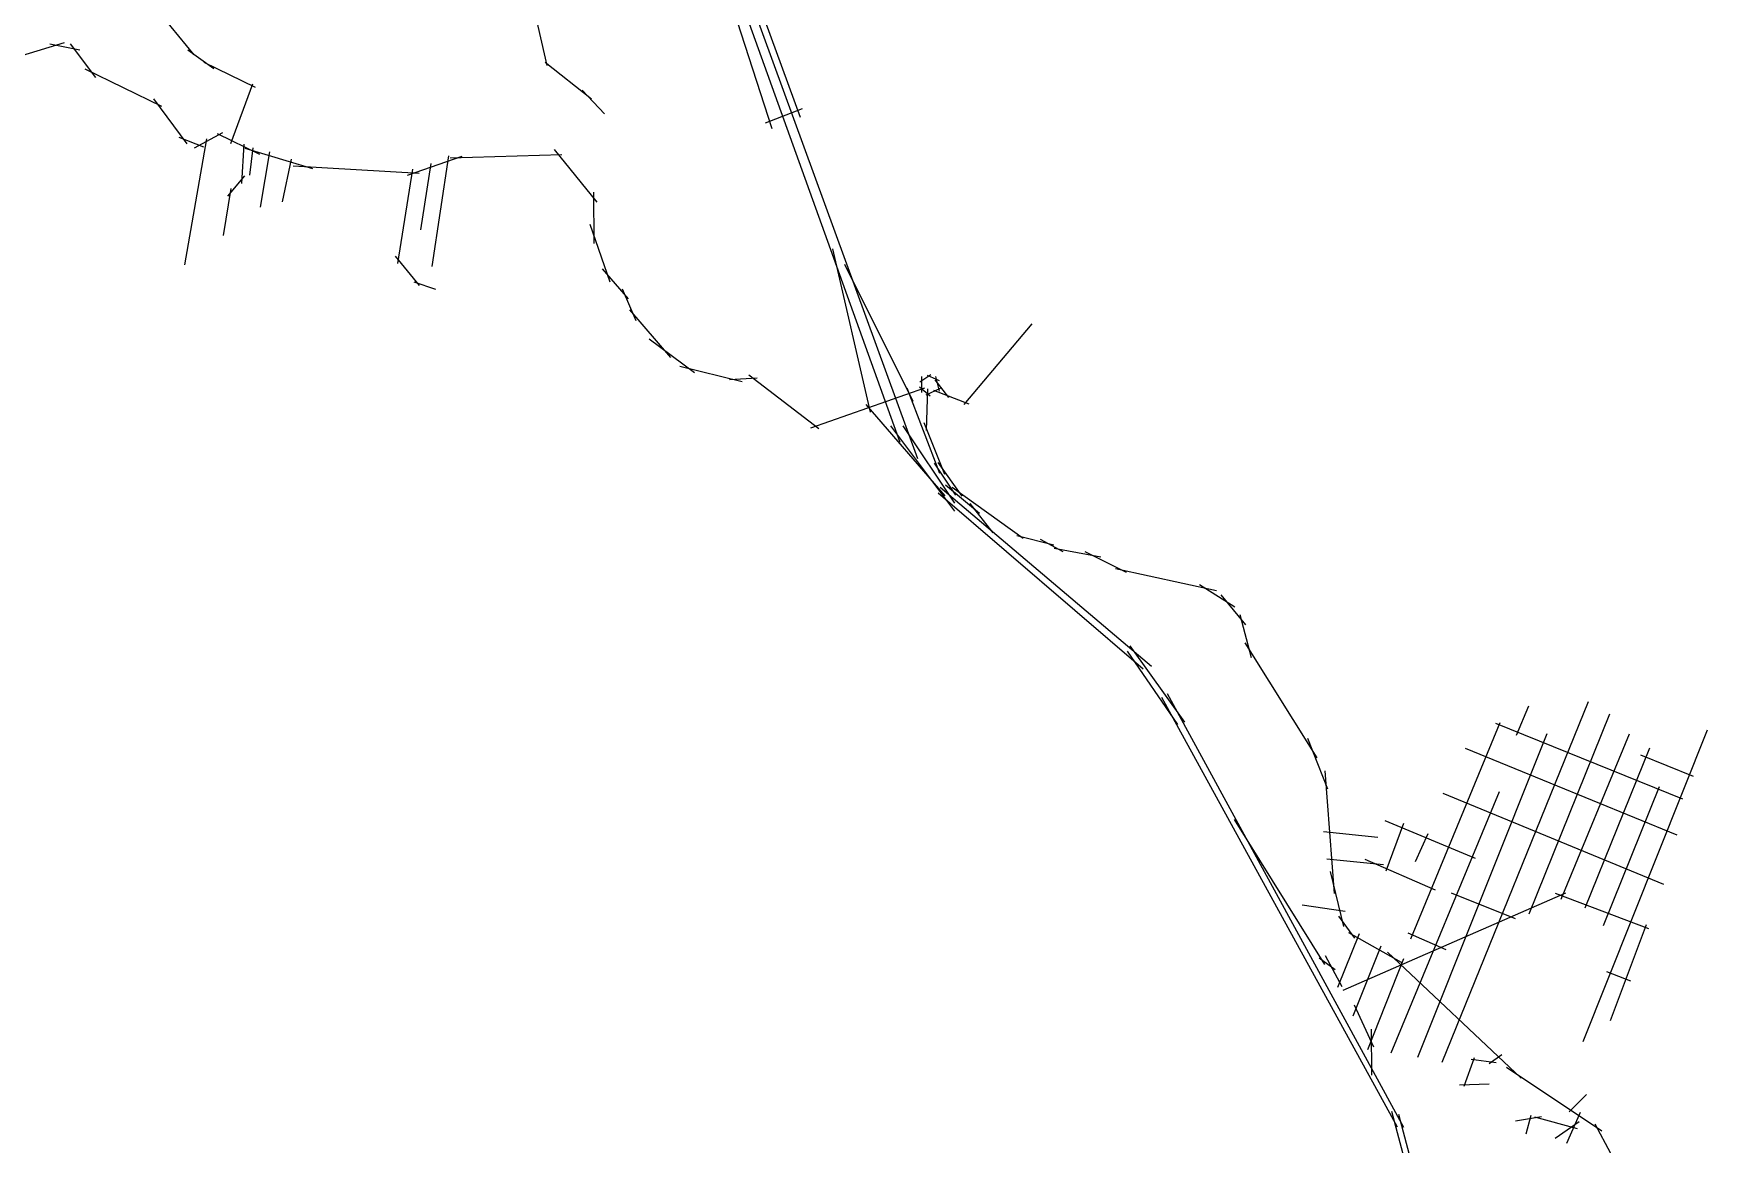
# Model space of a CAD drawing. Header units: inches. Extents: x 723427 to 759408, y 6910722 to 6968430.
# Drawn here: x 728802 to 733031, y 6931261 to 6934068 of the extents above; entities that cross this region are included whole.
import ezdxf

# ---------------------------------------------------------------- set-up
doc = ezdxf.new("R2010")
doc.units = ezdxf.units.IN
doc.header["$MEASUREMENT"] = 0

msp = doc.modelspace()

# ---------------------------------------------------------------- linework, layer by layer
for points in [[(729951.2, 6935924.6), (730991.2, 6933036.1)], [(729964.9, 6935930.2), (731035.1, 6932994.4)], [(730492.3, 6934369.4), (730667.1, 6933828)], [(730573, 6934311.2), (730739.4, 6933856.6)], [(729129.9, 6934109), (729207.2, 6934014)], [(730069.8, 6934115.8), (730098.9, 6933987.2)], [(728683.5, 6933986), (728880, 6934045.2)], [(728843.5, 6934042), (728919.3, 6934026.9)], [(728894.7, 6934042), (728959, 6933956.7)], [(729191.9, 6934026.9), (729257.3, 6933979.6)], [(729232, 6933995.4), (729361.7, 6933932.4)], [(730094.4, 6933995.6), (730211.6, 6933903.5)], [(728931.6, 6933978.9), (729125.6, 6933884.4)], [(729300.8, 6933790.4), (729356, 6933940.7)], [(730188, 6933924.6), (730244.6, 6933865.4)], [(729105, 6933903.1), (729189.5, 6933789.6)], [(730651.3, 6933842.1), (730744.6, 6933879.1)], [(729168.9, 6933806.6), (729231.2, 6933781.6)], [(729184, 6933484), (729240, 6933801.9)], [(729209, 6933779.7), (729280, 6933818.2)], [(729265.7, 6933815.4), (729373.3, 6933763.4)], [(729328.1, 6933688.8), (729334.4, 6933788.8)], [(729348.7, 6933710.2), (729357, 6933779.7)], [(729335.6, 6933778.5), (729507, 6933726.9)], [(729375.3, 6933629.6), (729399.1, 6933768.9)], [(729430.8, 6933643.1), (729453.5, 6933751.1)], [(729746.8, 6933710.6), (729885.3, 6933758.2)], [(729781, 6933571.8), (729806.4, 6933740)], [(729809.5, 6933479.7), (729851.6, 6933759.5)], [(729854.8, 6933754.3), (730137.3, 6933762.2)], [(730117.8, 6933774.9), (730225, 6933642.3)], [(729292.7, 6933657.4), (729335.6, 6933708.6)], [(729457.8, 6933734), (729776.1, 6933715.4)], [(729722.6, 6933486.8), (729760.7, 6933725.7)], [(729282, 6933557.8), (729301.1, 6933676.5)], [(730216.7, 6933667.7), (730217.5, 6933537.6)], [(730207.5, 6933586.8), (730257.9, 6933441.1)], [(729715.5, 6933505.9), (729776.6, 6933431.7)], [(730820.9, 6933524.3), (730916.2, 6933111.6)], [(730851.2, 6933485.3), (731023.5, 6933139.1)], [(729762.7, 6933441.2), (729817.5, 6933422.5)], [(730238.5, 6933473.3), (730304.4, 6933397.5)], [(730289.3, 6933423.3), (730324.2, 6933342.7)], [(730307.5, 6933370.1), (730411.1, 6933249.8)], [(731153.5, 6933130.8), (731325.4, 6933334.9)], [(730357.6, 6933297.1), (730472.2, 6933211.7)], [(730434.9, 6933228), (730592.9, 6933189.1)], [(730560.8, 6933193.9), (730630.2, 6933198.6)], [(730609.2, 6933206.2), (730785.8, 6933070)], [(731041.7, 6933187.9), (731069.3, 6933206.4)], [(731046, 6933160.9), (731046.5, 6933201.2)], [(731059.7, 6933205.4), (731090.4, 6933191.6)], [(731079.1, 6933193), (731113.5, 6933148.5)], [(731080.9, 6933201.7), (731090, 6933164.9)], [(730766.1, 6933072.2), (731053.9, 6933173)], [(731008.6, 6933173), (731091, 6932957.2)], [(731040.4, 6933175.1), (731067.4, 6933152.9)], [(731057.6, 6933155.1), (731093.4, 6933172.1)], [(731058.1, 6933065.2), (731061.8, 6933170.5)], [(731076.2, 6933167.3), (731164.9, 6933132.9)], [(730904.7, 6933131.3), (731104.3, 6932900.3)], [(730967.4, 6933077), (731129.3, 6932861.1)], [(730998.1, 6933077), (731129, 6932881.5)], [(731051.3, 6933085.8), (731103.7, 6932954.6)], [(731077.7, 6932982.6), (731131.2, 6932901.6)], [(731087.2, 6932984.2), (731147.6, 6932899.5)], [(731087.4, 6932908.1), (731605.3, 6932463.2)], [(731092.5, 6932922), (731626.7, 6932470)], [(731105.8, 6932928.1), (731192, 6932856.1)], [(731122.7, 6932921.8), (731302.6, 6932793.2)], [(731167.7, 6932880.5), (731225.9, 6932806.4)], [(731286.7, 6932800), (731379.9, 6932776.2)], [(731345, 6932790.5), (731402.6, 6932759.3)], [(731380.4, 6932767.8), (731498.9, 6932746.1)], [(731458.2, 6932759.3), (731562.4, 6932706.9)], [(731535.5, 6932716.4), (731791, 6932660.9)], [(731747.6, 6932676.2), (731837.6, 6932619.6)], [(731802.2, 6932649.8), (731864.1, 6932574.6)], [(731849.8, 6932600.5), (731878.4, 6932491.5)], [(731572, 6932521.2), (731710.1, 6932328.3)], [(731862.5, 6932528.6), (732044.5, 6932238.6)], [(731564.8, 6932507.7), (731692.6, 6932322.3)], [(731652.1, 6932391.4), (732247.5, 6931306.3)], [(731666.1, 6932400.9), (732263, 6931305.5)], [(732361.1, 6931469.1), (732730.3, 6932380.4)], [(732548.4, 6932295.6), (732580.2, 6932369.2)], [(732581.1, 6931843.8), (732784.8, 6932349.2)], [(732281.7, 6931780.7), (732507.7, 6932327.9)], [(732299.2, 6931482.3), (732626.7, 6932299.3)], [(732495.4, 6932325.4), (732968.4, 6932134.9)], [(732661.5, 6931881.4), (732834, 6932298.9)], [(732717.1, 6931521.6), (733031.4, 6932309)], [(732020.7, 6932287.8), (732071, 6932159.8)], [(732418.8, 6932262.3), (732953.8, 6932043.7)], [(732722.4, 6931859.2), (732885.9, 6932263.5)], [(732862.1, 6932245.5), (732995.4, 6932191.5)], [(732064.6, 6932205.8), (732087.9, 6931895.2)], [(732232, 6931492.9), (732505.6, 6932153.3)], [(732363.1, 6932149.2), (732920.3, 6931919)], [(732768.4, 6931814.7), (732910.2, 6932165.6)], [(731835.9, 6932082.7), (732063.5, 6931716.5)], [(732061.6, 6932052.2), (732198.1, 6932037.9)], [(732216.1, 6932080.2), (732444.7, 6931984.5)], [(732219.8, 6931952.7), (732264.2, 6932073.4)], [(732293.4, 6931976.5), (732325.6, 6932046.9)], [(732070, 6931983.4), (732212.9, 6931969.1)], [(732165.8, 6931982.3), (732343.1, 6931905.1)], [(732078.4, 6931951.3), (732111.7, 6931812.1)], [(732111.2, 6931651.2), (732673.2, 6931896.8)], [(732383.8, 6931897.2), (732545.8, 6931832.6)], [(732646.2, 6931896.2), (732882.2, 6931807.3)], [(732007.6, 6931867), (732115.6, 6931851.1)], [(732099, 6931838), (732139.8, 6931782.5)], [(732097.1, 6931658.9), (732151.9, 6931794.1)], [(732124.4, 6931796.7), (732257.7, 6931721.8)], [(732274.3, 6931796.1), (732370.1, 6931754.3)], [(732786.4, 6931574.5), (732876.9, 6931816.9)], [(732135.9, 6931586.1), (732207, 6931763.4)], [(732050.3, 6931732.8), (732090.4, 6931703.8)], [(732065, 6931739.1), (732107.5, 6931660.9)], [(732173.2, 6931501.2), (732264.1, 6931730.9)], [(732223.2, 6931747.6), (732560.6, 6931428.9)], [(732776.4, 6931698.3), (732836.7, 6931675)], [(732138.7, 6931614.3), (732187.9, 6931507.9)], [(732181.6, 6931552.4), (732182.3, 6931436.6)], [(732416.9, 6931409.1), (732443.1, 6931481.3)], [(732434, 6931476.9), (732497.5, 6931468.6)], [(732480, 6931466.2), (732512.1, 6931488.5)], [(732523.3, 6931457.1), (732764.2, 6931296)], [(732404.6, 6931411.9), (732479.6, 6931415)], [(732681.9, 6931343.5), (732725.6, 6931387.6)], [(732233, 6931345.4), (732952.9, 6928637.1)], [(732250.4, 6931338), (732960.3, 6928654.4)], [(732546.6, 6931321.3), (732611.7, 6931332)], [(732573.2, 6931288), (732585.9, 6931335.6)], [(732594.6, 6931331.2), (732702.2, 6931301.5)], [(732676, 6931264.5), (732710.5, 6931343.1)], [(732646.6, 6931277.2), (732706.9, 6931319.7)], [(732746.3, 6931313.4), (732786.7, 6931239.1)]]:
    msp.add_lwpolyline(points)

doc.saveas('drawing.dxf')
